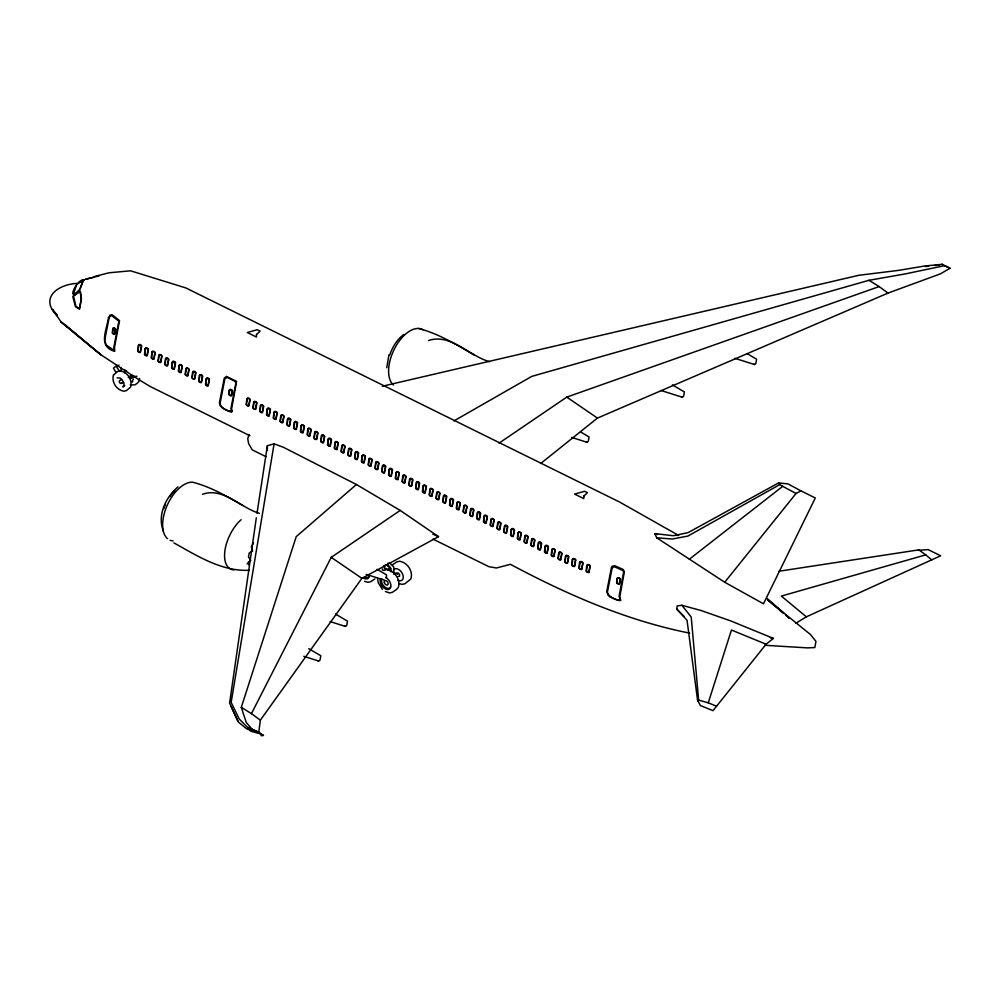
<?xml version="1.0" encoding="UTF-8"?>
<svg xmlns="http://www.w3.org/2000/svg" width="1000" height="1000" viewBox="0 0 1000 1000"><rect width="100%" height="100%" fill="white"/><g stroke="black" fill="none" stroke-linecap="round" stroke-linejoin="round"><path stroke-width="1.5" d="M120.988 371.175L121.025 368.125M124.938 372.9L124.987 369.85M267.312 450.45L267.375 445.712L274.088 443.85L283.4 447.287L356.425 484.513L400.188 510.412L438.537 536.638L361.9 578.337L260.35 720.15L258.863 731.637L261.525 735.75L263.387 735.425L256.788 731.275L247.175 727.038L239.225 718.988L231.163 702.35L274.088 443.85M388.15 562.913L388.1 565.938L385.312 564.562M390.962 571.825L391 568.975L387.025 564.85M393.688 574.125L393.787 567.062L389.888 563.025M676.812 609.175L677.15 605.9L681.938 605.288L701.413 610.625L731.075 621.05L773.4 638.4L766.087 644.225L713.037 710.65L700.5 705.612L697.6 700.475L687.05 620.3L676.812 609.175L684.3 616.638M256.325 517.775L229.6 703.088L237.625 720.725M257.025 513.175L267.375 445.712M386.788 367.75L388.938 354.825M120.562 380.487C121.638 378.525 117.987 381.425 119.65 382.55C119.975 384.6 124.188 382.575 121.875 382.537M133.325 379.1L131.85 382.075L132.8 381.425M139.625 378.438L138.975 381.4L137.213 383.3L134.875 384.888L130.213 384.875M389.812 566.163L389.338 568.3L387.413 570.375M390.163 569.9L390.637 567.762M716.575 706.225L708.263 702.812L731.45 630.025L766.087 644.225M258.812 732.35L252.375 729.613L246.25 722.463L241.3 707.362L296.212 536.638L356.425 484.513M800.938 490.863L787.913 483.875L778.525 482.95L688.1 532.625L673.45 535.725L654.75 533.625L656.75 537.812L724.725 582.25L763.487 603.8L815.312 497.962L800.938 490.863L796.05 493.475L724.725 582.25M80.3 288.525L83.138 280.663M260.35 720.15L251.45 713.625L331.225 557.362L400.188 510.412M253.412 543.088L251.412 546.912L252.587 551L249.25 552.962L248.487 556.85L250.725 560.487L248.412 562.188L249.088 565.1M79.588 289.587L83.413 280.25M177.975 486.875C165.675 497.35 157.025 515.337 163.4 531.213M540.737 463.475L597.438 418.088L888.025 293.087L940.425 273.85L950 268.263L941.938 264.25L942.562 264.613M117.062 365.3L113.425 368.162L116.112 372.5M118.963 365.062L116.538 366.975L119.838 371.55M689.3 559.263L782.7 486.337L796.05 493.475M79.625 289.35C65.537 304.713 76.45 278.45 84.15 279.75M125.988 370.637L125.025 371.287L126.625 370.938M136.925 376.188L130.137 378.6M124.775 385.7L122.875 387L124.125 384.475L123.837 382.638L121.625 379.137L120.05 378.013L117.1 377.863M499.062 443.15L566.763 397.113L879.137 286.575L888.025 293.087M392.788 564.625L396.85 561.862L399.688 561.25C407.475 562.5 413.338 571.337 410.875 578.938L404.9 583.763L402.05 584.375L398.713 583.438M374.85 578.925L370.788 581.675L367.95 582.3L364.613 581.362M571.7 437.425L586.962 442.25L588.312 441.337L589.062 436.95L581.062 432.238M330.112 621.587L345.387 626.413L346.725 625.5L347.475 621.112L335.487 614.05M661.188 390.55L682.262 397.2L683.612 396.287L684.362 391.912L672.362 384.85M303.788 656.325L318.675 661.025L320.025 660.113L320.775 655.725L308.775 648.662M734.862 358.312L754.488 364.513L755.825 363.6L756.587 359.212L747.25 353.725M795.85 623.225L806.363 616.825L940.65 555.788L928.125 549.6L918.3 550.325M453.963 420.9L531.75 376.388L868.988 280.3L905.612 273.85L944.8 265.625M782.7 486.337L779.812 484.575L687.938 536.062L672.312 539.025L656.75 537.812M84.5 279.738L76.712 284.325L73.575 293.85M428.512 340.562C450.462 332.912 469.637 356.35 489.475 361.625M202.562 494.288C222.975 486.838 241.075 508.125 259.413 513.325M931.7 559.85L925.7 554.875L781.35 596.075L806.363 616.825M76.787 283.412C57.562 284.462 39.212 298.175 57.125 315.613M128.3 377.562L134.088 376.062M95.175 276.288L109.138 272.775L130.6 270.812L185.837 287.938L619.487 501.987L678.675 535.45M85.662 279.175L98.837 275.963M85.712 279.262L94.225 277.2M382.287 386.25L858.838 275.287L898.587 270.375L924.812 265.988L942.2 264.337M130.162 378.475L130.85 378.325M130.387 377.413L135.638 376.425M256.212 731.062L255.825 731.862L263.387 735.425M132.762 375.375L129.925 375.838L130.363 376.788M778.962 571.225L918.85 549.862L925.7 554.875M708.263 702.812L697.663 699.837L698.45 701.263M396.662 573.1L398.125 572.925L399.562 574.525L399.538 576.3L398.075 576.475M925.55 266.537L928.65 266.188M934.837 265.487L939.475 264.962M173.9 542.9C197.162 555.788 221.75 571.688 249.375 570.25M764.75 645.275L807.425 647.875L814.837 647.562L815.962 641.488L810.525 634.562L767.525 599.763L783.7 613.475M689.663 633.138C626.5 620.538 567 594.562 510.425 564.325L496.438 567.987L488.95 566.7L433.013 539.125M770.362 637.788L773.4 638.4M258.087 733.188L250.938 731.275L247.525 728.263M387.125 569.8C392.438 570.6 396.562 574.938 398.312 579.85M418.587 328.475C438.5 333.625 456.3 344.45 473.825 354.875M366.175 574.362L384.35 580.1M753.725 364.263L754.488 364.513M681.5 396.962L682.262 397.2M586.213 442L586.962 442.25M344.625 626.163L345.387 626.413M317.913 660.775L318.675 661.025M654.75 533.625L657.487 534.538M255.825 731.862L246.4 728.625L238.487 722.163L231.1 706.4M610.087 596.938L619.1 600.575L620.725 600.4L619.8 596.712L624.388 571.75L623.188 569.525L614.65 565.712L612.087 566.263L611.487 567.362L606.8 591.225L607.95 595.1L610.075 596.925M432.85 534.175L438.537 536.638M944.987 265.837L950 268.263M249.963 435.763L150.525 386.675L138.2 379.275L100.862 354.75L91.425 347.137L61.025 321.85L52.438 309.425L57.387 315.375M384.275 567.65L390.925 570.938M393.587 572.25L397.575 574.225M266 456.662L252.25 449.862L248.612 443.587L247.763 438.837L248.95 434.438M377.113 569.312L386.45 574.812L386.45 577.913M242.787 505.55C226.875 496.238 210.625 486.8 192.638 482.2A31.425 16.812 -65.1 0 0 167.175 505.35A31.425 16.812 -65.1 0 0 167.55 538.737M868.988 280.3L879.137 286.575M241.3 707.362L251.45 713.625M676.25 534.888L677.375 535.588M385.412 591.525L389.487 592.925L392.337 592.312L396.388 589.55L398.312 587.487L399.025 584.275L398.413 580.4M566.763 397.113L597.438 418.088M331.225 557.362L361.9 578.337M786.012 615.438L789.475 618.375M767.275 598.538L783.6 613.025M785.938 615.1L789.438 618.2M65.275 324.95L100.862 354.75L61.025 321.85L67.312 327.287L65.325 324.9M382.45 589.425L378.3 582.875L377.6 578.45M778.525 482.95L779.812 484.575M681.938 605.288L691.237 617.112L698.6 699.712M393.512 385.012A31.425 16.812 -65.1 0 1 394.925 347.925A31.425 16.812 -65.1 0 1 422.825 329.75M389.787 354.875A25.812 13.913 -65.5 0 1 403.95 334.412M390.55 586.912A6.2 3.9 55.8 0 1 384.3 586.587A6.2 3.9 55.8 0 1 381.825 578.7M369.4 575.288A7.05 4.438 55.8 0 1 363.913 578.362M385.613 577.5A7.05 4.438 55.8 0 1 390.875 586.638A7.05 4.438 55.8 0 1 384.062 588.112A7.05 4.438 55.8 0 1 380.575 578.587M393.375 570.25A6.725 4.225 55.8 0 1 399.5 570.062A6.725 4.225 55.8 0 1 403.188 577.938A6.725 4.225 55.8 0 1 398.025 580.188M369.387 574.525A6.2 3.9 55.8 0 1 364.575 577.238M385.438 565.325A1.55 0.9 0.8 0 1 383.65 566.025M384.85 568.825A1.55 0.9 0.8 0 1 385.037 570.087A1.55 0.9 0.8 0 1 382.85 570.188A1.55 0.9 0.8 0 1 382.663 568.925M173.025 540.9A31.425 16.812 -65.1 0 1 170.138 540.275M250.425 560.562A30.337 15.75 -63.7 0 1 247.062 563.975M234.013 569.938A30.337 15.75 -63.7 0 1 224.925 550.6A30.337 15.75 -63.7 0 1 241.05 519.75M163.837 508.612A25.812 13.913 -65.5 0 1 165.425 504.462M169.762 496.65A25.812 13.913 -65.5 0 1 174.8 490.725M256.5 334.5L256.462 337.038L247.3 332.512L257.262 329.712L260.087 331.112L256.5 334.5M583.837 496.075L583.8 498.612L574.637 494.087L584.6 491.287L587.425 492.675L583.837 496.075M231.412 410.538C230.125 413.25 219.7 407.562 220.1 403.162L224.913 378.688L227.25 377.463L235.162 381.375L235.925 382.95L230.938 408.512L231.412 410.538M232.1 410.962L231.488 412.225L230.525 411.987L222.425 407.987L220.413 406.1L219.412 402.825L224.25 378.25L226.425 376.362L236.575 381.375L231.625 408.85L232.1 410.962M572.35 559.462L571.75 565.188A3.212 2.55 66.9 0 0 574.663 566.413L575.825 559.8A3.212 2.55 66.9 0 0 572.925 558.575L572.35 559.462M572.7 559.688L572.087 565A2.637 2.1 66.9 0 0 574.438 565.988L575.5 559.987A2.637 2.1 66.9 0 0 573.15 559L572.7 559.688M579.55 562.5L578.95 568.225A3.212 2.55 66.9 0 0 581.85 569.45L583.025 562.837A3.212 2.55 66.9 0 0 580.125 561.613L579.55 562.5M579.9 562.725L579.288 568.038A2.637 2.1 66.9 0 0 581.638 569.025L582.7 563.025A2.637 2.1 66.9 0 0 580.35 562.038L579.9 562.725M586.75 565.538L586.15 571.263A3.212 2.55 66.9 0 0 589.05 572.487L590.225 565.875A3.212 2.55 66.9 0 0 587.325 564.65L586.75 565.538M587.1 565.763L586.487 571.075A2.637 2.1 66.9 0 0 588.837 572.062L589.9 566.062A2.637 2.1 66.9 0 0 587.55 565.075L587.1 565.763M616.987 578.6L616.65 582.85A3.212 2.55 66.9 0 0 619.55 584.075L620.462 578.938A3.212 2.55 66.9 0 0 617.562 577.712L616.987 578.6M617.325 578.825L616.975 582.65A2.637 2.1 66.9 0 0 619.325 583.65L620.125 579.125A2.637 2.1 66.9 0 0 617.775 578.138L617.325 578.825M81.188 299.15L79.438 308.5L75.912 306.25L73.5 296.175L80.138 291.588L81.188 299.15M81.425 298.938L79.5 309.212L75.487 306.712L72.925 297.05L73.362 295.8L79.6 290.988L80.35 291.175L81.425 298.938M108.462 317.738C106.875 329.787 97.5 346.613 114.738 351.337L114.525 347.2L119.537 320.6L112.125 314.738L109.975 315.125L108.462 317.738M109.062 318.087L104.663 340.375L106.237 345.012L114.3 350.538L113.938 346.8L118.863 321.225L111.775 315.688L110.275 315.925L109.062 318.087M138.4 345.412L137.675 351.112A3.212 2.438 71.1 0 0 140.412 352.463L141.7 345.9A3.212 2.438 71.1 0 0 138.963 344.55L138.4 345.412M138.725 345.65L138 350.938A2.637 2 71.1 0 0 140.213 352.025L141.375 346.075A2.637 2 71.1 0 0 139.162 344.988L138.725 345.65M145.175 348.75L144.45 354.462A3.212 2.438 71.1 0 0 147.188 355.812L148.475 349.237A3.212 2.438 71.1 0 0 145.75 347.9L145.175 348.75M145.5 349L144.775 354.275A2.637 2 71.1 0 0 146.988 355.375L148.162 349.425A2.637 2 71.1 0 0 145.95 348.325L145.5 349M151.95 352.1L151.237 357.8A3.212 2.438 71.1 0 0 153.963 359.15L155.262 352.587A3.212 2.438 71.1 0 0 152.525 351.238L151.95 352.1M152.275 352.35L151.55 357.625A2.637 2 71.1 0 0 153.763 358.725L154.938 352.762A2.637 2 71.1 0 0 152.725 351.675L152.275 352.35M158.737 355.45L158.012 361.15A3.212 2.438 71.1 0 0 160.75 362.5L162.037 355.938A3.212 2.438 71.1 0 0 159.3 354.588L158.737 355.45M159.062 355.688L158.338 360.975A2.637 2 71.1 0 0 160.55 362.062L161.713 356.112A2.637 2 71.1 0 0 159.5 355.025L159.062 355.688M165.512 358.787L164.8 364.5A3.212 2.438 71.1 0 0 167.525 365.85L168.812 359.288A3.212 2.438 71.1 0 0 166.088 357.938L165.512 358.787M165.837 359.038L165.113 364.325A2.637 2 71.1 0 0 167.325 365.412L168.5 359.462A2.637 2 71.1 0 0 166.287 358.363L165.837 359.038M172.3 362.137L171.575 367.837A3.212 2.438 71.1 0 0 174.3 369.188L175.6 362.625A3.212 2.438 71.1 0 0 172.862 361.275L172.3 362.137M172.613 362.388L171.887 367.663A2.637 2 71.1 0 0 174.112 368.762L175.275 362.8A2.637 2 71.1 0 0 173.062 361.712L172.613 362.388M179.075 365.487L178.35 371.188A3.212 2.438 71.1 0 0 181.088 372.537L182.375 365.975A3.212 2.438 71.1 0 0 179.638 364.625L179.075 365.487M179.4 365.737L178.675 371.012A2.637 2 71.1 0 0 180.888 372.1L182.062 366.15A2.637 2 71.1 0 0 179.838 365.062L179.4 365.737M185.85 368.825L185.138 374.538A3.212 2.438 71.1 0 0 187.862 375.887L189.15 369.325A3.212 2.438 71.1 0 0 186.425 367.975L185.85 368.825M186.175 369.075L185.45 374.363A2.637 2 71.1 0 0 187.662 375.45L188.837 369.5A2.637 2 71.1 0 0 186.625 368.4L186.175 369.075M192.638 372.175L191.912 377.887A3.212 2.438 71.1 0 0 194.65 379.225L195.938 372.663A3.212 2.438 71.1 0 0 193.2 371.312L192.638 372.175M192.95 372.425L192.225 377.7A2.637 2 71.1 0 0 194.45 378.8L195.613 372.85A2.637 2 71.1 0 0 193.4 371.75L192.95 372.425M199.412 375.525L198.688 381.225A3.212 2.438 71.1 0 0 201.425 382.575L202.712 376.012A3.212 2.438 71.1 0 0 199.988 374.663L199.412 375.525M199.737 375.775L199.013 381.05A2.637 2 71.1 0 0 201.225 382.137L202.4 376.188A2.637 2 71.1 0 0 200.175 375.1L199.737 375.775M206.188 378.875L205.475 384.575A3.212 2.438 71.1 0 0 208.2 385.925L209.488 379.363A3.212 2.438 71.1 0 0 206.762 378.013L206.188 378.875M206.513 379.113L205.787 384.4A2.637 2 71.1 0 0 208 385.487L209.175 379.538A2.637 2 71.1 0 0 206.962 378.45L206.513 379.113M229.237 390.25L228.8 394.487A3.212 2.438 71.1 0 0 231.537 395.825L232.537 390.737A3.212 2.438 71.1 0 0 229.8 389.387L229.237 390.25M229.562 390.487L229.125 394.3A2.637 2 71.1 0 0 231.337 395.4L232.213 390.913A2.637 2 71.1 0 0 230 389.812L229.562 390.487M246.863 398.95L246.15 404.65A3.212 2.438 71.1 0 0 248.875 406L250.175 399.438A3.212 2.438 71.1 0 0 247.438 398.088L246.863 398.95M247.188 399.2L246.462 404.475A2.637 2 71.1 0 0 248.675 405.562L249.85 399.613A2.637 2 71.1 0 0 247.638 398.525L247.188 399.2M253.65 402.287L252.925 408A3.212 2.438 71.1 0 0 255.662 409.35L256.95 402.788A3.212 2.438 71.1 0 0 254.213 401.438L253.65 402.287M253.975 402.537L253.25 407.825A2.637 2 71.1 0 0 255.463 408.913L256.625 402.962A2.637 2 71.1 0 0 254.412 401.863L253.975 402.537M260.425 405.637L259.7 411.35A3.212 2.438 71.1 0 0 262.438 412.688L263.725 406.125A3.212 2.438 71.1 0 0 261 404.775L260.425 405.637M260.75 405.887L260.025 411.163A2.637 2 71.1 0 0 262.238 412.262L263.412 406.312A2.637 2 71.1 0 0 261.2 405.213L260.75 405.887M267.2 408.988L266.488 414.688A3.212 2.438 71.1 0 0 269.212 416.037L270.512 409.475A3.212 2.438 71.1 0 0 267.775 408.125L267.2 408.988M267.525 409.237L266.8 414.513A2.637 2 71.1 0 0 269.012 415.6L270.188 409.65A2.637 2 71.1 0 0 267.975 408.562L267.525 409.237M273.988 412.337L273.263 418.038A3.212 2.438 71.1 0 0 276 419.387L277.288 412.825A3.212 2.438 71.1 0 0 274.55 411.475L273.988 412.337M274.312 412.575L273.587 417.863A2.637 2 71.1 0 0 275.8 418.95L276.962 413A2.637 2 71.1 0 0 274.75 411.912L274.312 412.575M280.763 415.675L280.038 421.388A3.212 2.438 71.1 0 0 282.775 422.738L284.062 416.163A3.212 2.438 71.1 0 0 281.337 414.825L280.763 415.675M281.087 415.925L280.363 421.213A2.637 2 71.1 0 0 282.575 422.3L283.75 416.35A2.637 2 71.1 0 0 281.537 415.25L281.087 415.925M287.538 419.025L286.825 424.725A3.212 2.438 71.1 0 0 289.55 426.075L290.85 419.513A3.212 2.438 71.1 0 0 288.113 418.162L287.538 419.025M287.863 419.275L287.137 424.55A2.637 2 71.1 0 0 289.35 425.65L290.525 419.688A2.637 2 71.1 0 0 288.312 418.6L287.863 419.275M294.325 422.375L293.6 428.075A3.212 2.438 71.1 0 0 296.337 429.425L297.625 422.863A3.212 2.438 71.1 0 0 294.887 421.512L294.325 422.375M294.65 422.612L293.925 427.9A2.637 2 71.1 0 0 296.137 428.988L297.3 423.038A2.637 2 71.1 0 0 295.087 421.95L294.65 422.612M301.1 425.712L300.387 431.425A3.212 2.438 71.1 0 0 303.113 432.775L304.4 426.213A3.212 2.438 71.1 0 0 301.675 424.862L301.1 425.712M301.425 425.962L300.7 431.25A2.637 2 71.1 0 0 302.913 432.337L304.088 426.388A2.637 2 71.1 0 0 301.875 425.288L301.425 425.962M307.875 429.062L307.162 434.762A3.212 2.438 71.1 0 0 309.887 436.112L311.188 429.55A3.212 2.438 71.1 0 0 308.45 428.2L307.875 429.062M308.2 429.312L307.475 434.588A2.637 2 71.1 0 0 309.688 435.688L310.863 429.725A2.637 2 71.1 0 0 308.65 428.638L308.2 429.312M314.662 432.413L313.938 438.113A3.212 2.438 71.1 0 0 316.675 439.462L317.962 432.9A3.212 2.438 71.1 0 0 315.225 431.55L314.662 432.413M314.988 432.663L314.262 437.938A2.637 2 71.1 0 0 316.475 439.025L317.638 433.075A2.637 2 71.1 0 0 315.425 431.987L314.988 432.663M321.438 435.763L320.725 441.463A3.212 2.438 71.1 0 0 323.45 442.812L324.738 436.25A3.212 2.438 71.1 0 0 322.013 434.9L321.438 435.763M321.763 436L321.037 441.287A2.637 2 71.1 0 0 323.25 442.375L324.425 436.425A2.637 2 71.1 0 0 322.212 435.325L321.763 436M328.225 439.1L327.5 444.812A3.212 2.438 71.1 0 0 330.225 446.15L331.525 439.588A3.212 2.438 71.1 0 0 328.787 438.237L328.225 439.1M328.537 439.35L327.812 444.625A2.637 2 71.1 0 0 330.037 445.725L331.2 439.775A2.637 2 71.1 0 0 328.988 438.675L328.537 439.35M335 442.45L334.275 448.15A3.212 2.438 71.1 0 0 337.013 449.5L338.3 442.938A3.212 2.438 71.1 0 0 335.575 441.587L335 442.45M335.325 442.7L334.6 447.975A2.637 2 71.1 0 0 336.812 449.075L337.987 443.113A2.637 2 71.1 0 0 335.763 442.025L335.325 442.7M341.775 445.8L341.062 451.5A3.212 2.438 71.1 0 0 343.787 452.85L345.075 446.287A3.212 2.438 71.1 0 0 342.35 444.938L341.775 445.8M342.1 446.037L341.375 451.325A2.637 2 71.1 0 0 343.587 452.413L344.762 446.463A2.637 2 71.1 0 0 342.55 445.375L342.1 446.037M348.562 449.137L347.837 454.85A3.212 2.438 71.1 0 0 350.575 456.2L351.863 449.625A3.212 2.438 71.1 0 0 349.125 448.288L348.562 449.137M348.875 449.387L348.162 454.675A2.637 2 71.1 0 0 350.375 455.763L351.538 449.812A2.637 2 71.1 0 0 349.325 448.713L348.875 449.387M355.337 452.488L354.613 458.188A3.212 2.438 71.1 0 0 357.35 459.538L358.638 452.975A3.212 2.438 71.1 0 0 355.913 451.625L355.337 452.488M355.662 452.738L354.938 458.013A2.637 2 71.1 0 0 357.15 459.113L358.325 453.15A2.637 2 71.1 0 0 356.112 452.062L355.662 452.738M362.113 455.838L361.4 461.538A3.212 2.438 71.1 0 0 364.125 462.887L365.412 456.325A3.212 2.438 71.1 0 0 362.688 454.975L362.113 455.838M362.438 456.075L361.712 461.362A2.637 2 71.1 0 0 363.925 462.45L365.1 456.5A2.637 2 71.1 0 0 362.887 455.412L362.438 456.075M368.9 459.175L368.175 464.888A3.212 2.438 71.1 0 0 370.913 466.238L372.2 459.675A3.212 2.438 71.1 0 0 369.462 458.325L368.9 459.175M369.212 459.425L368.5 464.712A2.637 2 71.1 0 0 370.712 465.8L371.875 459.85A2.637 2 71.1 0 0 369.663 458.75L369.212 459.425M375.675 462.525L374.95 468.225A3.212 2.438 71.1 0 0 377.688 469.575L378.975 463.013A3.212 2.438 71.1 0 0 376.25 461.662L375.675 462.525M376 462.775L375.275 468.05A2.637 2 71.1 0 0 377.488 469.15L378.663 463.188A2.637 2 71.1 0 0 376.45 462.1L376 462.775M382.45 465.875L381.737 471.575A3.212 2.438 71.1 0 0 384.462 472.925L385.763 466.362A3.212 2.438 71.1 0 0 383.025 465.012L382.45 465.875M382.775 466.125L382.05 471.4A2.637 2 71.1 0 0 384.263 472.488L385.438 466.538A2.637 2 71.1 0 0 383.225 465.45L382.775 466.125M389.237 469.225L388.512 474.925A3.212 2.438 71.1 0 0 391.25 476.275L392.537 469.712A3.212 2.438 71.1 0 0 389.8 468.363L389.237 469.225M389.562 469.462L388.837 474.75A2.637 2 71.1 0 0 391.05 475.838L392.212 469.888A2.637 2 71.1 0 0 390 468.787L389.562 469.462M396.012 472.562L395.288 478.275A3.212 2.438 71.1 0 0 398.025 479.613L399.312 473.05A3.212 2.438 71.1 0 0 396.587 471.7L396.012 472.562M396.337 472.812L395.613 478.088A2.637 2 71.1 0 0 397.825 479.188L399 473.237A2.637 2 71.1 0 0 396.788 472.137L396.337 472.812M402.788 475.913L402.075 481.613A3.212 2.438 71.1 0 0 404.8 482.962L406.1 476.4A3.212 2.438 71.1 0 0 403.363 475.05L402.788 475.913M403.113 476.163L402.388 481.438A2.637 2 71.1 0 0 404.6 482.537L405.775 476.575A2.637 2 71.1 0 0 403.562 475.487L403.113 476.163M409.575 479.263L408.85 484.963A3.212 2.438 71.1 0 0 411.587 486.312L412.875 479.75A3.212 2.438 71.1 0 0 410.138 478.4L409.575 479.263M409.9 479.5L409.175 484.787A2.637 2 71.1 0 0 411.388 485.875L412.55 479.925A2.637 2 71.1 0 0 410.337 478.837L409.9 479.5M416.35 482.6L415.625 488.312A3.212 2.438 71.1 0 0 418.363 489.663L419.65 483.088A3.212 2.438 71.1 0 0 416.925 481.75L416.35 482.6M416.675 482.85L415.95 488.137A2.637 2 71.1 0 0 418.162 489.225L419.338 483.275A2.637 2 71.1 0 0 417.125 482.175L416.675 482.85M423.125 485.95L422.413 491.65A3.212 2.438 71.1 0 0 425.138 493L426.438 486.438A3.212 2.438 71.1 0 0 423.7 485.087L423.125 485.95M423.45 486.2L422.725 491.475A2.637 2 71.1 0 0 424.938 492.575L426.112 486.613A2.637 2 71.1 0 0 423.9 485.525L423.45 486.2M429.913 489.3L429.188 495A3.212 2.438 71.1 0 0 431.925 496.35L433.212 489.787A3.212 2.438 71.1 0 0 430.475 488.438L429.913 489.3M430.238 489.538L429.513 494.825A2.637 2 71.1 0 0 431.725 495.913L432.887 489.963A2.637 2 71.1 0 0 430.675 488.875L430.238 489.538M436.688 492.638L435.975 498.35A3.212 2.438 71.1 0 0 438.7 499.7L439.988 493.137A3.212 2.438 71.1 0 0 437.262 491.788L436.688 492.638M437.013 492.887L436.287 498.175A2.637 2 71.1 0 0 438.5 499.263L439.675 493.312A2.637 2 71.1 0 0 437.463 492.212L437.013 492.887M443.462 495.988L442.75 501.7A3.212 2.438 71.1 0 0 445.475 503.038L446.775 496.475A3.212 2.438 71.1 0 0 444.038 495.125L443.462 495.988M443.787 496.238L443.062 501.512A2.637 2 71.1 0 0 445.275 502.612L446.45 496.65A2.637 2 71.1 0 0 444.237 495.562L443.787 496.238M450.25 499.338L449.525 505.037A3.212 2.438 71.1 0 0 452.262 506.388L453.55 499.825A3.212 2.438 71.1 0 0 450.812 498.475L450.25 499.338M450.575 499.588L449.85 504.862A2.637 2 71.1 0 0 452.062 505.95L453.225 500A2.637 2 71.1 0 0 451.012 498.913L450.575 499.588M457.025 502.688L456.312 508.387A3.212 2.438 71.1 0 0 459.038 509.738L460.325 503.175A3.212 2.438 71.1 0 0 457.6 501.825L457.025 502.688M457.35 502.925L456.625 508.212A2.637 2 71.1 0 0 458.837 509.3L460.012 503.35A2.637 2 71.1 0 0 457.8 502.25L457.35 502.925M463.812 506.025L463.088 511.737A3.212 2.438 71.1 0 0 465.812 513.075L467.113 506.512A3.212 2.438 71.1 0 0 464.375 505.175L463.812 506.025M464.125 506.275L463.4 511.55A2.637 2 71.1 0 0 465.625 512.65L466.788 506.7A2.637 2 71.1 0 0 464.575 505.6L464.125 506.275M470.588 509.375L469.862 515.075A3.212 2.438 71.1 0 0 472.6 516.425L473.888 509.862A3.212 2.438 71.1 0 0 471.163 508.512L470.588 509.375M470.913 509.625L470.188 514.9A2.637 2 71.1 0 0 472.4 516L473.575 510.037A2.637 2 71.1 0 0 471.35 508.95L470.913 509.625M477.362 512.725L476.65 518.425A3.212 2.438 71.1 0 0 479.375 519.775L480.662 513.212A3.212 2.438 71.1 0 0 477.938 511.863L477.362 512.725M477.688 512.962L476.962 518.25A2.637 2 71.1 0 0 479.175 519.338L480.35 513.387A2.637 2 71.1 0 0 478.137 512.3L477.688 512.962M484.15 516.062L483.425 521.775A3.212 2.438 71.1 0 0 486.163 523.125L487.45 516.55A3.212 2.438 71.1 0 0 484.712 515.212L484.15 516.062M484.462 516.312L483.75 521.6A2.637 2 71.1 0 0 485.962 522.688L487.125 516.737A2.637 2 71.1 0 0 484.913 515.638L484.462 516.312M490.925 519.412L490.2 525.112A3.212 2.438 71.1 0 0 492.938 526.462L494.225 519.9A3.212 2.438 71.1 0 0 491.5 518.55L490.925 519.412M491.25 519.663L490.525 524.938A2.637 2 71.1 0 0 492.738 526.038L493.913 520.075A2.637 2 71.1 0 0 491.7 518.987L491.25 519.663M497.7 522.762L496.987 528.462A3.212 2.438 71.1 0 0 499.712 529.812L501 523.25A3.212 2.438 71.1 0 0 498.275 521.9L497.7 522.762M498.025 523L497.3 528.288A2.637 2 71.1 0 0 499.513 529.375L500.688 523.425A2.637 2 71.1 0 0 498.475 522.337L498.025 523M504.487 526.1L503.762 531.812A3.212 2.438 71.1 0 0 506.5 533.162L507.788 526.6A3.212 2.438 71.1 0 0 505.05 525.25L504.487 526.1M504.8 526.35L504.087 531.638A2.637 2 71.1 0 0 506.3 532.725L507.463 526.775A2.637 2 71.1 0 0 505.25 525.675L504.8 526.35M511.262 529.45L510.538 535.163A3.212 2.438 71.1 0 0 513.275 536.5L514.562 529.938A3.212 2.438 71.1 0 0 511.838 528.587L511.262 529.45M511.587 529.7L510.863 534.975A2.637 2 71.1 0 0 513.075 536.075L514.25 530.112A2.637 2 71.1 0 0 512.038 529.025L511.587 529.7M518.038 532.8L517.325 538.5A3.212 2.438 71.1 0 0 520.05 539.85L521.35 533.288A3.212 2.438 71.1 0 0 518.612 531.938L518.038 532.8M518.362 533.05L517.638 538.325A2.637 2 71.1 0 0 519.85 539.412L521.025 533.462A2.637 2 71.1 0 0 518.812 532.375L518.362 533.05M524.825 536.15L524.1 541.85A3.212 2.438 71.1 0 0 526.838 543.2L528.125 536.638A3.212 2.438 71.1 0 0 525.388 535.288L524.825 536.15M525.15 536.388L524.425 541.675A2.637 2 71.1 0 0 526.638 542.762L527.8 536.812A2.637 2 71.1 0 0 525.588 535.712L525.15 536.388M531.6 539.487L530.875 545.2A3.212 2.438 71.1 0 0 533.612 546.55L534.9 539.975A3.212 2.438 71.1 0 0 532.175 538.638L531.6 539.487M531.925 539.738L531.2 545.013A2.637 2 71.1 0 0 533.413 546.112L534.587 540.163A2.637 2 71.1 0 0 532.375 539.062L531.925 539.738M538.375 542.837L537.663 548.538A3.212 2.438 71.1 0 0 540.388 549.888L541.688 543.325A3.212 2.438 71.1 0 0 538.95 541.975L538.375 542.837M538.7 543.088L537.975 548.362A2.637 2 71.1 0 0 540.188 549.462L541.362 543.5A2.637 2 71.1 0 0 539.15 542.413L538.7 543.088M545.163 546.188L544.438 551.888A3.212 2.438 71.1 0 0 547.175 553.237L548.462 546.675A3.212 2.438 71.1 0 0 545.725 545.325L545.163 546.188M545.487 546.425L544.763 551.712A2.637 2 71.1 0 0 546.975 552.8L548.138 546.85A2.637 2 71.1 0 0 545.925 545.763L545.487 546.425M551.938 549.525L551.213 555.237A3.212 2.438 71.1 0 0 553.95 556.587L555.237 550.025A3.212 2.438 71.1 0 0 552.513 548.675L551.938 549.525M552.263 549.775L551.538 555.062A2.637 2 71.1 0 0 553.75 556.15L554.925 550.2A2.637 2 71.1 0 0 552.712 549.1L552.263 549.775M558.713 552.875L558 558.575A3.212 2.438 71.1 0 0 560.725 559.925L562.025 553.362A3.212 2.438 71.1 0 0 559.288 552.013L558.713 552.875M559.038 553.125L558.312 558.4A2.637 2 71.1 0 0 560.525 559.5L561.7 553.538A2.637 2 71.1 0 0 559.487 552.45L559.038 553.125M565.5 556.225L564.775 561.925A3.212 2.438 71.1 0 0 567.513 563.275L568.8 556.712A3.212 2.438 71.1 0 0 566.062 555.363L565.5 556.225M565.825 556.462L565.1 561.75A2.637 2 71.1 0 0 567.312 562.837L568.475 556.888A2.637 2 71.1 0 0 566.263 555.8L565.825 556.462M612.188 567.788L607.525 591.538C606.175 596.688 623.888 604.9 619.075 596.413L623.663 571.875L622.625 570.413L614.288 566.675L612.188 567.788M112.8 328.638L112.3 332.875A3.212 2.125 78.8 0 0 114.625 334.35L115.65 329.263A3.212 2.125 78.8 0 0 113.312 327.788L112.8 328.638M113.075 328.9L112.575 332.713A2.637 1.75 78.8 0 0 114.462 333.9L115.363 329.425A2.637 1.75 78.8 0 0 113.475 328.237L113.075 328.9M113.525 374.938C111.237 381.95 116.613 390.062 123.8 391.2L126.425 390.637L130.525 387.15C132.812 380.138 127.425 372.025 120.237 370.875L117.625 371.45L113.525 374.938M384.3 582.413A2.537 1.6 55.8 0 0 387.537 584.95A2.537 1.6 55.8 0 0 386.712 581.05A2.537 1.6 55.8 0 0 384.3 582.413"/></g></svg>
